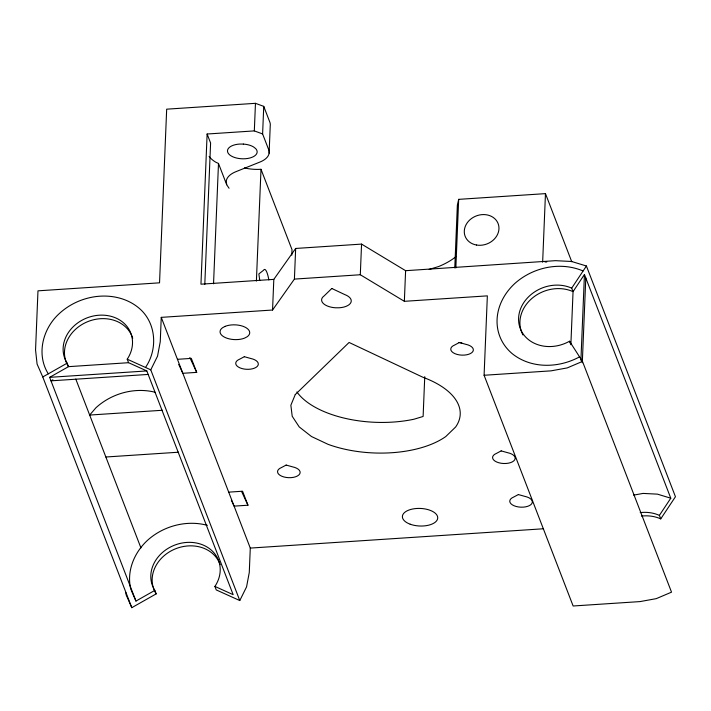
<?xml version="1.0" encoding="UTF-8"?>
<svg xmlns="http://www.w3.org/2000/svg" width="711" height="711" viewBox="0 0 711 711"><rect width="100%" height="100%" fill="white"/><g stroke="black" fill="none" stroke-linecap="round" stroke-linejoin="round"><path stroke-width="1.07" d="M161.255 317.364L160.251 341.742L157.54 356.14L150.768 369.844L239.794 600.555L246.566 586.859L249.277 572.462L250.281 548.083L161.255 317.364L272.553 310.023L294.407 279.094L295.669 248.45L361.561 244.104L405.608 270.695L555.531 260.67L571.591 261.479L586.406 265.994L675.45 496.722L660.741 518.879A35.354 29.978 -21.1 0 0 641.562 516.097M229.049 188.255L226.685 184.709L226.267 181.021A28.28 14.069 2.4 0 1 235.928 171.68L259.95 162.046A26.867 13.367 2.4 0 0 268.678 149.666L262.608 133.944L254.325 130.904L207.123 134.015L200.955 284.187L273.815 279.379L295.669 248.45M204.795 284.356L210.598 143.018L207.123 134.015M213.54 283.822L218.49 163.468L215.655 162.135A35.354 17.579 2.4 0 1 209.123 156.411M254.325 130.904L255.462 103.326L166.676 109.174L159.54 282.827L37.976 290.835L35.55 349.963L37.088 364.085L42.767 376.954L131.793 607.674L156.18 593.881L154.838 590.379A35.354 29.978 -21.1 0 1 186.762 542.431A35.354 29.978 -21.1 0 1 214.909 586.424L216.251 589.917L239.794 600.555M256.395 281.076L260.999 169.289A28.316 14.078 2.4 0 1 244.415 167.894M262.608 133.944L263.745 106.366L255.462 103.326M269.114 153.167L270.242 125.58A26.867 13.367 2.4 0 0 269.807 122.088L263.745 106.366M272.553 310.023L273.815 279.379M291.786 255.187L292.008 249.659L260.999 169.289M586.406 265.994L571.697 288.151A35.354 29.978 -21.1 0 0 518.586 318.119A35.354 29.978 -21.1 0 0 569.52 341.227L582.487 361.419L671.531 592.156L656.262 598.644L640.051 601.586L573.137 605.994L484.093 375.266L487.355 295.865L404.355 301.313L360.299 274.748L361.561 244.104M404.355 301.313L405.608 270.695M424.751 376.661L423.116 416.477L413.891 419.241A84.849 42.198 2.4 0 1 296.905 391.948M454.773 267.958L457.36 205.168L458.675 199.356L545.47 193.632L571.76 261.764M455.849 267.931L458.675 199.356M542.644 262.19L545.47 193.632M580.914 360.353L584.442 274.473L573.048 291.643L570.862 344.728L569.52 341.227M582.3 362.743L585.793 277.965M48.286 373.844L67.154 363.161A35.354 29.978 -21.1 0 1 99.087 315.213A35.354 29.978 -21.1 0 1 127.225 359.197L145.479 367.445C158.011 349.279 156.367 322.652 139.001 308.13A57.28 48.579 -21.1 0 0 59.537 313.364C42.891 328.224 35.959 354.185 48.286 373.844L42.767 376.954M660.741 518.879L659.39 515.386L670.784 498.207L584.442 274.473M154.838 590.379L135.961 601.071L49.637 377.345L68.505 366.654L128.575 362.699L146.821 370.938L233.155 594.663L214.909 586.424M52.872 379.772L50.988 380.838L148.172 374.43M579.563 356.851C558.73 368.262 531.144 368.991 512.089 353.563A57.28 48.579 -21.1 0 1 514.977 283.342C533.214 267.167 560.366 261.31 583.091 270.971M582.487 361.419L567.218 367.916L551.007 370.858L484.093 375.266M429.168 269.38L438.394 266.625A84.849 42.198 2.4 0 0 455.778 256.76M633.643 495.123L643.091 493.416L657.453 494.145L670.784 498.207M294.407 279.094L360.299 274.748M177.439 359.313L191.312 358.397L196.707 372.377L182.834 373.293L178.71 364.396M49.637 377.345L146.821 370.938M162.401 410.265L89.666 415.055L95.949 407.75A57.28 48.579 -21.1 0 1 155.016 392.223M105.859 457.004L178.585 452.214M228.693 492.145L242.567 491.23L247.961 505.219L234.088 506.134L231.342 500.197M250.281 548.083L543.222 528.788M545.044 262.012L546.768 261.959M145.479 367.445L150.768 369.844M189.828 357.544L196.707 372.377M241.544 491.372L247.961 505.219M131.277 590.441L135.961 601.071M131.793 607.674L126.114 594.796L125.874 592.627M571.697 288.151L573.048 291.643A35.354 29.978 -21.1 0 0 531.819 298.522A35.354 29.978 -21.1 0 0 522.958 334.943M218.49 163.468L226.685 184.709M127.225 359.197L128.575 362.699M75.784 379.07L140.929 547.897M67.154 363.161L68.505 366.654A35.354 29.978 -21.1 0 1 86.538 322.145A35.354 29.978 -21.1 0 1 132.726 338.276M259.773 280.427L258.857 273.931L263.55 270.26A23.33 4.266 86.2 0 1 268.874 279.938M130.851 589.481C126.345 571.502 134.032 552.927 147.213 540.591A57.28 48.579 -21.1 0 1 207.328 525.34M461.777 342.844A11.314 5.626 2.4 0 1 458.879 342.462M640.211 512.604A35.354 29.978 -21.1 0 1 659.39 515.386M156.18 593.881A35.354 29.978 -21.1 0 1 153.292 587.65M153.025 586.717A35.354 29.978 -21.1 0 1 177.99 547.905A35.354 29.978 -21.1 0 1 220.099 564.57M295.269 394.561L290.861 405.226L292.212 416.273L299.242 426.938L311.462 436.51L328.038 444.322A84.849 42.198 2.4 0 0 445.753 436.563L455.627 427.009A84.849 42.198 2.4 0 0 422.858 377.239L349.092 342.462L295.269 394.561M331.815 288.479L324.127 295.927A14.851 7.386 2.4 0 0 335.396 307.783L339.263 307.783A14.851 7.386 2.4 0 0 350.967 302.362A14.851 7.386 2.4 0 0 344.728 294.567L331.815 288.479M225.156 326.349L222.587 327.709A14.851 7.386 2.4 0 0 225.058 337.458A14.851 7.386 2.4 0 0 244.628 338.098L247.197 336.738A14.851 7.386 2.4 0 0 244.717 326.998A14.851 7.386 2.4 0 0 225.156 326.349M244.335 356.7L239.616 359.206A11.314 5.626 2.4 0 0 241.989 368.565A11.314 5.626 2.4 0 0 258.306 364.423L258.129 362.957A11.314 5.626 2.4 0 0 250.707 358.477L244.335 356.7M459.359 342.524L454.64 345.039A11.314 5.626 2.4 0 0 454.942 353.669A11.314 5.626 2.4 0 0 471.944 352.549A11.314 5.626 2.4 0 0 465.741 344.302L459.359 342.524M286.151 465.065L281.423 467.571A11.314 5.626 2.4 0 0 281.734 476.21A11.314 5.626 2.4 0 0 298.736 475.09A11.314 5.626 2.4 0 0 292.523 466.843L286.151 465.065M501.175 450.89L496.456 453.405A11.314 5.626 2.4 0 0 496.758 462.034A11.314 5.626 2.4 0 0 513.76 460.915A11.314 5.626 2.4 0 0 507.556 452.667L501.175 450.89M518.363 494.563L513.635 497.078A11.314 5.626 2.4 0 0 513.946 505.708A11.314 5.626 2.4 0 0 530.948 504.588A11.314 5.626 2.4 0 0 524.736 496.349L518.363 494.563M243.358 144.075L239.491 144.075A14.851 7.386 2.4 0 0 228.053 153.007A14.851 7.386 2.4 0 0 247.641 158.473A14.851 7.386 2.4 0 0 255.658 148.59L253.516 146.91A14.851 7.386 2.4 0 0 243.358 144.075M410.185 524.211A17.677 8.79 2.4 0 0 437.683 518.381A17.677 8.79 2.4 0 0 412.309 509.076A17.677 8.79 2.4 0 0 410.185 524.211M476.53 245.028A17.677 14.993 -21.1 0 0 498.535 224.863A17.677 14.993 -21.1 0 0 469.811 219.903A17.677 14.993 -21.1 0 0 476.53 245.028"/></g></svg>
